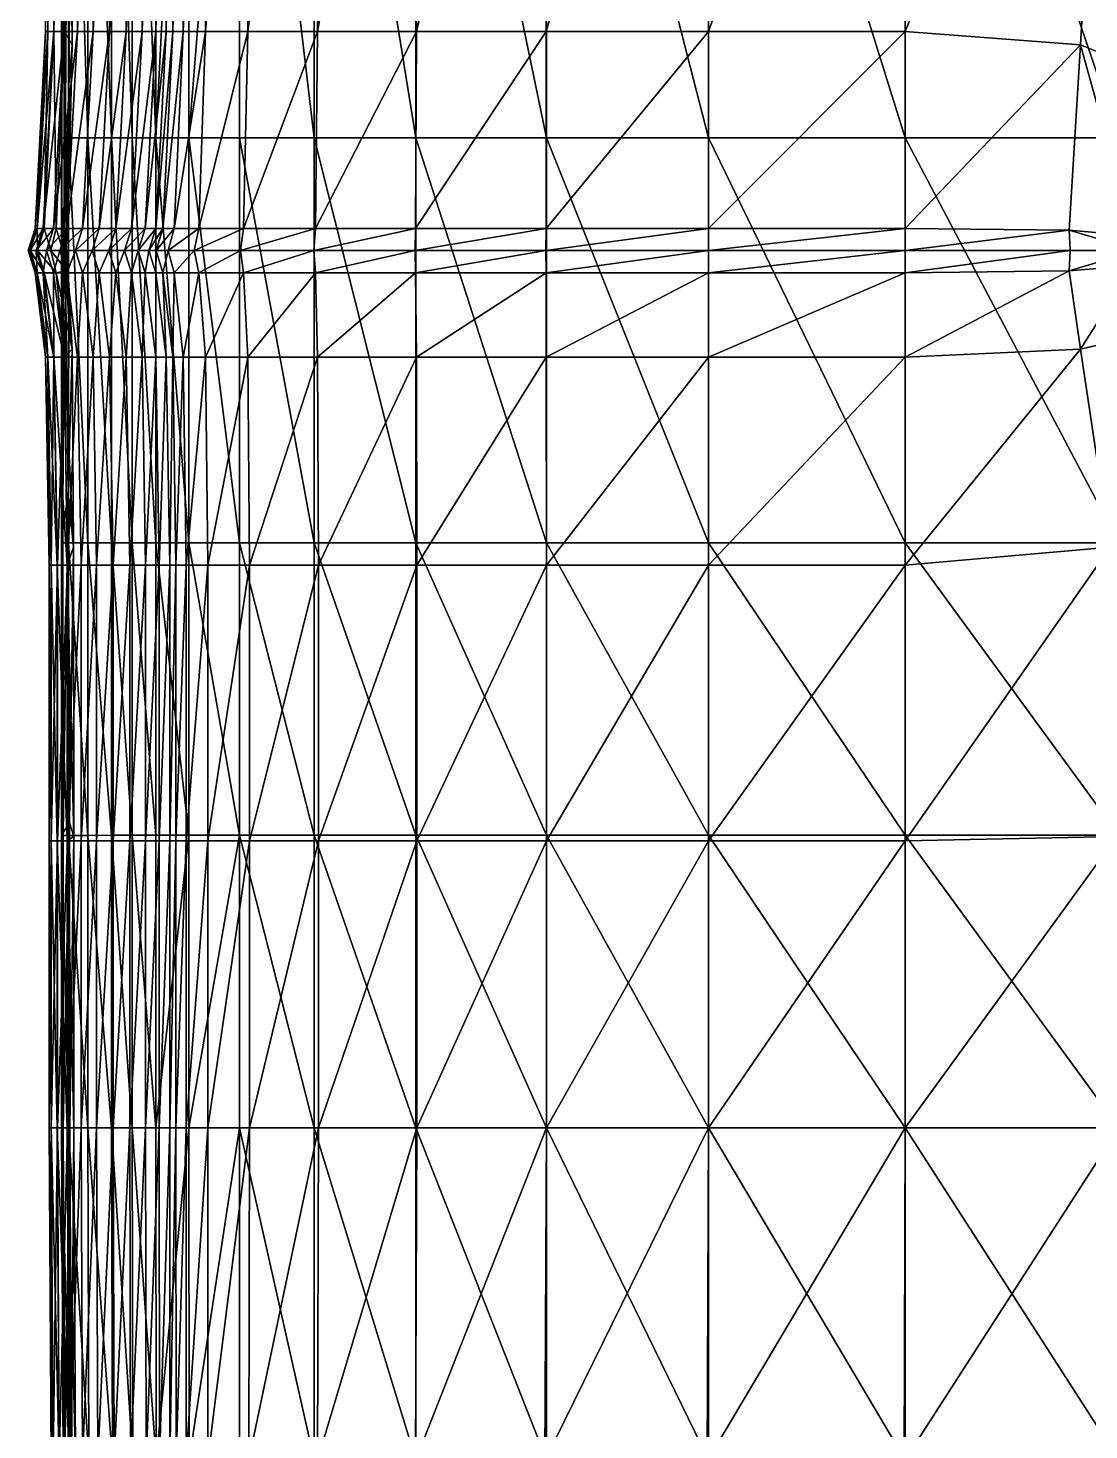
# Model space of a CAD drawing. Header units: centimetres. Extents: x -535 to 535, y -497 to 497.
# Drawn here: x -535.2 to -410.9, y -312.1 to -148 of the extents above; entities that cross this region are included whole.
import ezdxf

# ---------------------------------------------------------------- set-up
doc = ezdxf.new("R2010")
doc.units = ezdxf.units.CM
doc.layers.add('Object011', color=7, linetype='Continuous', true_color=0xe05656)

msp = doc.modelspace()

# ---------------------------------------------------------------- meshes
at = {"layer": 'Object011', "color": 31, "true_color": 0xe4b899}
mesh = msp.add_polyface(dxfattribs=at)
corners = [(-532.15, -148.38, -168.84), (-531.73, -84.42, -168.83), (-530.53, -84.42, -204.72), (-530.94, -148.38, -204.74), (-528.96, -84.42, -238.77), (-509.42, -148.38, -380.79), (-509.25, -84.42, -380.43), (-501.16, -84.42, -381.83), (-518.98, -148.38, -361.1), (-518.58, -84.42, -361.04), (-517.84, -84.42, -368.83), (-518.23, -148.38, -368.95), (-516.66, -84.42, -374.37), (-533.11, -148.38, -95.1), (-532.7, -84.42, -95.1), (-532.46, -84.42, -132.16), (-532.46, 0, -132.16), (-531.73, 0, -168.83), (-532.87, -148.38, -132.17), (-532.13, -148.38, -21.59), (-531.74, -84.42, -21.6), (-532.46, -84.42, -58.04), (-532.46, 0, -58.04), (-532.7, 0, -95.1), (-532.87, -148.38, -58.03), (-521.82, -148.38, -336.83), (-521.41, -84.42, -336.79), (-519.81, -84.42, -350.56), (-520.22, -148.38, -350.6), (-525.61, -148.38, -297.08), (-525.2, -84.42, -297.04), (-523.25, -84.42, -319.15), (-523.66, -148.38, -319.19), (-516.32, -87.02, 155.13), (-520.21, -87.02, 143.46), (-520.21, -160.83, 143.46), (-510.42, -87.02, 162.94), (-516.32, -160.83, 155.13), (-510.42, 0, 162.94), (-516.32, 0, 155.13), (-531.26, -87.02, 50.14), (-530.44, -87.02, 58.63), (-530.44, 0, 58.63), (-531.11, -91.11, 48.71), (-531.26, 0, 50.14), (-525.4, -160.83, 106.13), (-525.4, -87.02, 106.13), (-528.18, -87.02, 80.29), (-528.18, 0, 80.29), (-527.56, -148.38, -269.92), (-527.15, -84.42, -269.9), (-529.37, -148.38, -238.79), (-501.65, -87.02, 167.69), (-501.65, -160.83, 167.69), (-514.37, -148.38, -378.37), (-514.11, -84.42, -378.08), (-517.01, -148.38, -374.56), (-525.4, 0, 106.13), (-522.99, -87.02, 127.16), (-522.99, -160.83, 127.16), (-522.99, 0, 127.16), (-531.74, 0, -21.6), (-530.57, -84.42, 13.58), (-530.89, -148.38, 13.59), (-530.01, -149.94, 39.52), (-529.84, -89.16, 39.51), (-530.57, 0, 13.58), (-529.81, 0, 39.5), (-530.48, -103.38, 48.2), (-531.09, 0, 48.7)]
mesh.append_faces([[corners[k] for k in face] for face in [(0, 1, 2), (3, 2, 4), (5, 6, 7), (8, 9, 10), (11, 10, 12), (13, 14, 15), (16, 15, 14), (17, 1, 15), (18, 15, 1), (19, 20, 21), (22, 21, 20), (23, 14, 21), (24, 21, 14), (25, 26, 27), (28, 27, 9), (29, 30, 31), (32, 31, 26), (33, 34, 35), (36, 33, 37), (33, 36, 38), (34, 33, 39), (40, 41, 42), (43, 40, 44), (45, 46, 47), (48, 47, 46), (42, 41, 47), (49, 50, 30), (51, 4, 50), (38, 36, 52), (53, 52, 36), (54, 55, 6), (56, 12, 55), (57, 46, 58), (59, 58, 46), (35, 34, 58), (60, 58, 34), (61, 20, 62), (63, 62, 20), (64, 65, 62), (66, 62, 65), (67, 65, 68), (68, 43, 69)]], dxfattribs={"vtx2": -1, "color": 31})
mesh = msp.add_polyface(dxfattribs=at)
corners = [(-432.45, -84.42, -382.77), (-432.45, -148.38, -383.18), (-455.47, -148.38, -383.18), (-455.47, -84.42, -382.77), (-432.45, 0, -382.77), (-455.47, 0, -382.77), (-501.16, 0, -381.83), (-501.16, -84.42, -381.83), (-509.25, -84.42, -380.43), (-489.63, 0, -382.53), (-489.63, -84.42, -382.53), (-501.25, -148.38, -382.23), (-489.66, -148.38, -382.94), (-474.46, -87.02, 170.91), (-474.46, -160.83, 170.91), (-455.47, -160.83, 170.91), (-455.47, -87.02, 170.91), (-474.46, 0, 170.91), (-455.47, 0, 170.91), (-489.75, 0, 170.1), (-489.75, -87.02, 170.1), (-489.75, -160.83, 170.1), (-455.49, -174.03, -385.24), (-455.48, -171.43, -384.42), (-432.45, -171.43, -384.42), (-501.52, -171.43, -383.41), (-489.77, -171.43, -384.17), (-474.5, -171.43, -384.42), (-474.47, -148.38, -383.18), (-432.45, -87.02, 170.91), (-432.45, 0, 170.91), (-432.45, -160.83, 170.91), (-474.46, -84.42, -382.77), (-474.46, 0, -382.77), (-501.65, -87.02, 167.69), (-501.65, -160.83, 167.69), (-501.65, 0, 167.69)]
mesh.append_faces([[corners[k] for k in face] for face in [(0, 1, 2), (2, 3, 0), (4, 0, 3), (3, 5, 4), (6, 7, 8), (7, 6, 9), (9, 10, 7), (11, 7, 10), (10, 12, 11), (13, 14, 15), (15, 16, 13), (17, 13, 16), (16, 18, 17), (13, 17, 19), (19, 20, 13), (14, 13, 20), (20, 21, 14), (22, 23, 24), (1, 24, 23), (23, 2, 1), (25, 11, 12), (12, 26, 25), (27, 28, 2), (2, 23, 27), (28, 27, 26), (26, 12, 28), (29, 30, 18), (18, 16, 29), (31, 29, 16), (16, 15, 31), (32, 33, 5), (5, 3, 32), (28, 32, 3), (3, 2, 28), (32, 28, 12), (12, 10, 32), (33, 32, 10), (10, 9, 33), (34, 35, 21), (21, 20, 34), (36, 34, 20), (20, 19, 36)]], dxfattribs={"vtx2": -1, "color": 31})
mesh = msp.add_polyface(dxfattribs=at)
corners = [(-432.45, -84.42, -382.77), (-432.45, 0, -382.77), (-407.91, 0, -382.77), (-408.41, -89.16, -382.77), (-432.45, -148.38, -383.18), (-411.92, -149.94, -383.15), (-382.38, -87.02, 170.91), (-382.38, -160.83, 170.91), (-359.36, -160.83, 170.91), (-359.36, -87.02, 170.91), (-382.38, 0, 170.91), (-359.36, 0, 170.91), (-407.42, 0, 170.91), (-407.42, -87.02, 170.91), (-407.42, -160.83, 170.91), (-340.37, -87.02, -382.77), (-340.37, -160.83, -382.77), (-359.53, -161.49, -382.77), (-360.35, -91.11, -382.77), (-340.37, 0, -382.77), (-359.86, 0, -382.77), (-325.2, 0, -382.53), (-325.2, -87.02, -382.53), (-325.2, -160.83, -382.53), (-386.35, -103.38, -382.77), (-384.36, 0, -382.77), (-383.06, -163.47, -382.77), (-398.84, -171.39, -383.11), (-400.42, -154.63, -383.04), (-432.45, -87.02, 170.91), (-432.45, -160.83, 170.91), (-432.45, 0, 170.91), (-313.67, 0, -381.83), (-340.37, -87.02, 170.91), (-340.37, 0, 170.91), (-340.37, -160.83, 170.91), (-325.2, -160.83, 170.1), (-325.2, -87.02, 170.1), (-325.2, 0, 170.1)]
mesh.append_faces([[corners[k] for k in face] for face in [(0, 1, 2), (2, 3, 0), (4, 0, 3), (3, 5, 4), (6, 7, 8), (8, 9, 6), (10, 6, 9), (9, 11, 10), (6, 10, 12), (12, 13, 6), (7, 6, 13), (13, 14, 7), (15, 16, 17), (17, 18, 15), (19, 15, 18), (18, 20, 19), (15, 19, 21), (21, 22, 15), (16, 15, 22), (22, 23, 16), (24, 25, 20), (20, 18, 24), (26, 24, 18), (18, 17, 26), (27, 28, 24), (3, 24, 28), (28, 5, 3), (24, 3, 2), (2, 25, 24), (29, 30, 14), (14, 13, 29), (31, 29, 13), (13, 12, 31), (22, 21, 32), (33, 34, 11), (11, 9, 33), (35, 33, 9), (9, 8, 35), (33, 35, 36), (36, 37, 33), (34, 33, 37), (37, 38, 34)]], dxfattribs={"vtx2": -1, "color": 31})
mesh = msp.add_polyface(dxfattribs=at)
corners = [(-530.53, -84.42, -204.72), (-530.94, -148.38, -204.74), (-532.15, -148.38, -168.84), (-528.96, -84.42, -238.77), (-529.37, -148.38, -238.79), (-501.16, -84.42, -381.83), (-501.25, -148.38, -382.23), (-509.42, -148.38, -380.79), (-517.84, -84.42, -368.83), (-518.23, -148.38, -368.95), (-518.98, -148.38, -361.1), (-516.66, -84.42, -374.37), (-517.01, -148.38, -374.56), (-532.46, -84.42, -132.16), (-532.87, -148.38, -132.17), (-533.11, -148.38, -95.1), (-531.73, -84.42, -168.83), (-532.46, -84.42, -58.04), (-532.87, -148.38, -58.03), (-532.13, -148.38, -21.59), (-532.7, -84.42, -95.1), (-519.81, -84.42, -350.56), (-520.22, -148.38, -350.6), (-521.82, -148.38, -336.83), (-518.58, -84.42, -361.04), (-523.25, -84.42, -319.15), (-523.66, -148.38, -319.19), (-525.61, -148.38, -297.08), (-521.41, -84.42, -336.79), (-520.21, -160.83, 143.46), (-516.32, -160.83, 155.13), (-516.32, -87.02, 155.13), (-510.42, -160.83, 162.94), (-510.42, -87.02, 162.94), (-531.26, -87.02, 50.14), (-531.11, -91.11, 48.71), (-531.22, -161.49, 48.71), (-531.26, -160.83, 50.14), (-530.44, -87.02, 58.63), (-530.44, -160.83, 58.63), (-528.18, -87.02, 80.29), (-528.18, -160.83, 80.29), (-525.4, -160.83, 106.13), (-509.93, -171.43, -381.86), (-515.17, -171.43, -379.21), (-514.37, -148.38, -378.37), (-518.05, -171.43, -375.13), (-519.4, -171.43, -369.29), (-520.2, -171.43, -361.28), (-525.2, -84.42, -297.04), (-527.56, -148.38, -269.92), (-527.15, -84.42, -269.9), (-501.65, -160.83, 167.69), (-509.25, -84.42, -380.43), (-514.11, -84.42, -378.08), (-525.4, -87.02, 106.13), (-522.99, -160.83, 127.16), (-522.99, -87.02, 127.16), (-531.74, -84.42, -21.6), (-530.89, -148.38, 13.59), (-530.57, -84.42, 13.58), (-530.01, -149.94, 39.52), (-530.38, -154.63, 48.19), (-530.48, -103.38, 48.2), (-529.84, -89.16, 39.51), (-530.85, -171.39, 48.22), (-530.92, -163.47, 48.22)]
mesh.append_faces([[corners[k] for k in face] for face in [(0, 1, 2), (3, 4, 1), (5, 6, 7), (8, 9, 10), (11, 12, 9), (13, 14, 15), (16, 2, 14), (17, 18, 19), (20, 15, 18), (21, 22, 23), (24, 10, 22), (25, 26, 27), (28, 23, 26), (29, 30, 31), (30, 32, 33), (34, 35, 36), (36, 37, 34), (38, 34, 37), (37, 39, 38), (40, 41, 42), (41, 40, 38), (38, 39, 41), (43, 7, 6), (44, 45, 7), (46, 12, 45), (47, 9, 12), (48, 10, 9), (49, 27, 50), (51, 50, 4), (33, 32, 52), (53, 7, 45), (54, 45, 12), (55, 42, 56), (57, 56, 29), (58, 19, 59), (60, 59, 61), (62, 63, 64), (64, 61, 62), (63, 62, 65), (65, 66, 63), (35, 63, 66), (66, 36, 35)]], dxfattribs={"vtx2": -1, "color": 31})
mesh = msp.add_polyface(dxfattribs=at)
corners = [(-340.37, -208.26, 170.91), (-340.37, -160.83, 170.91), (-359.36, -160.83, 170.91), (-359.36, -208.26, 170.91), (-325.2, -208.26, 170.1), (-325.2, -160.83, 170.1), (-386.35, -202.45, -382.77), (-383.06, -163.47, -382.77), (-359.53, -161.49, -382.77), (-360.35, -206.81, -382.77), (-400.42, -182.87, -383.04), (-408.41, -208.76, -382.77), (-411.92, -185.58, -383.15), (-398.84, -171.39, -383.11), (-432.45, -160.83, 170.91), (-432.45, -208.26, 170.91), (-407.42, -208.26, 170.91), (-407.42, -160.83, 170.91), (-432.45, -210.86, -382.77), (-432.45, -186.49, -383.18), (-382.38, -160.83, 170.91), (-382.38, -208.26, 170.91), (-340.37, -160.83, -382.77), (-340.37, -208.26, -382.77), (-325.2, -160.83, -382.53), (-325.2, -208.26, -382.53), (-405.68, -175.76, -383.87), (-413.24, -176.41, -384.28), (-405.25, -174.03, -384.14), (-413.13, -174.03, -384.97), (-405.68, -172.3, -383.87), (-400.42, -154.63, -383.04), (-413.24, -171.65, -384.28), (-411.92, -149.94, -383.15), (-432.45, -171.43, -384.42), (-432.45, -148.38, -383.18), (-432.45, -174.03, -385.24), (-432.45, -176.63, -384.42), (-386.35, -103.38, -382.77)]
mesh.append_faces([[corners[k] for k in face] for face in [(0, 1, 2), (2, 3, 0), (1, 0, 4), (4, 5, 1), (6, 7, 8), (8, 9, 6), (10, 6, 11), (11, 12, 10), (6, 10, 13), (13, 7, 6), (14, 15, 16), (16, 17, 14), (18, 19, 12), (12, 11, 18), (20, 21, 3), (3, 2, 20), (21, 20, 17), (17, 16, 21), (22, 23, 9), (9, 8, 22), (23, 22, 24), (24, 25, 23), (26, 10, 12), (12, 27, 26), (28, 26, 27), (27, 29, 28), (26, 28, 13), (13, 10, 26), (30, 31, 13), (13, 28, 30), (32, 30, 28), (28, 29, 32), (30, 32, 33), (33, 31, 30), (34, 35, 33), (33, 32, 34), (32, 29, 36), (37, 36, 29), (29, 27, 37), (27, 12, 19), (38, 7, 13)]], dxfattribs={"vtx2": -1, "color": 31})
mesh = msp.add_polyface(dxfattribs=at)
corners = [(-528.79, -171.43, -270.01), (-527.56, -148.38, -269.92), (-525.61, -148.38, -297.08), (-526.85, -171.43, -297.18), (-530.61, -171.43, -238.85), (-529.37, -148.38, -238.79), (-532.18, -171.43, -204.79), (-530.94, -148.38, -204.74), (-533.38, -171.43, -168.88), (-532.15, -148.38, -168.84), (-510.27, -174.03, -382.58), (-509.93, -171.43, -381.86), (-501.52, -171.43, -383.41), (-501.25, -148.38, -382.23), (-509.42, -148.38, -380.79), (-515.17, -171.43, -379.21), (-515.7, -174.03, -379.78), (-518.75, -174.03, -375.52), (-518.05, -171.43, -375.13), (-514.37, -148.38, -378.37), (-517.01, -148.38, -374.56), (-519.4, -171.43, -369.29), (-520.17, -174.03, -369.51), (-521.01, -174.03, -361.4), (-520.2, -171.43, -361.28), (-518.23, -148.38, -368.95), (-531.86, -171.43, 13.63), (-530.89, -148.38, 13.59), (-532.13, -148.38, -21.59), (-533.3, -171.43, -21.56), (-530.64, -171.65, 39.56), (-530.01, -149.94, 39.52), (-534.1, -171.43, -132.18), (-532.87, -148.38, -132.17), (-534.35, -171.43, -95.1), (-533.11, -148.38, -95.1), (-534.1, -171.43, -58.02), (-532.87, -148.38, -58.03), (-521.45, -171.43, -350.73), (-520.22, -148.38, -350.6), (-518.98, -148.38, -361.1), (-523.05, -171.43, -336.96), (-521.82, -148.38, -336.83), (-524.89, -171.43, -319.31), (-523.66, -148.38, -319.19), (-530.51, -172.3, 48.21), (-530.38, -154.63, 48.19), (-530.85, -171.39, 48.22)]
mesh.append_faces([[corners[k] for k in face] for face in [(0, 1, 2), (2, 3, 0), (1, 0, 4), (4, 5, 1), (6, 7, 5), (5, 4, 6), (7, 6, 8), (8, 9, 7), (10, 11, 12), (13, 12, 11), (14, 11, 15), (16, 15, 11), (17, 18, 15), (19, 15, 18), (20, 18, 21), (22, 21, 18), (23, 24, 21), (25, 21, 24), (26, 27, 28), (28, 29, 26), (27, 26, 30), (30, 31, 27), (32, 33, 9), (9, 8, 32), (33, 32, 34), (34, 35, 33), (36, 37, 35), (35, 34, 36), (37, 36, 29), (29, 28, 37), (38, 39, 40), (40, 24, 38), (39, 38, 41), (41, 42, 39), (43, 44, 42), (42, 41, 43), (44, 43, 3), (3, 2, 44), (45, 46, 31), (31, 30, 45), (47, 46, 45)]], dxfattribs={"vtx2": -1, "color": 31})
mesh = msp.add_polyface(dxfattribs=at)
corners = [(-530.57, -210.86, 13.58), (-530.89, -186.49, 13.59), (-532.13, -186.49, -21.59), (-529.84, -208.76, 39.51), (-530.01, -185.58, 39.52), (-532.46, -210.86, -58.04), (-532.87, -186.49, -58.03), (-533.11, -186.49, -95.1), (-531.74, -210.86, -21.6), (-532.46, -210.86, -132.16), (-532.87, -186.49, -132.17), (-532.15, -186.49, -168.84), (-532.7, -210.86, -95.1), (-531.26, -208.26, 50.14), (-530.44, -208.26, 58.63), (-530.44, -160.83, 58.63), (-531.26, -160.83, 50.14), (-531.11, -206.81, 48.71), (-531.22, -161.49, 48.71), (-530.48, -202.46, 48.2), (-530.38, -182.87, 48.19), (-530.92, -163.47, 48.22), (-530.85, -171.39, 48.22), (-531.73, -210.86, -168.83), (-530.94, -186.49, -204.74), (-530.53, -210.86, -204.72), (-529.37, -186.49, -238.79), (-528.18, -208.26, 80.29), (-528.18, -160.83, 80.29), (-530.61, -176.63, -238.85), (-528.79, -176.63, -270.01), (-531.86, -176.63, 13.63), (-530.64, -176.41, 39.56), (-533.3, -176.63, -21.56), (-534.1, -176.63, -58.02), (-534.35, -176.63, -95.1), (-534.1, -176.63, -132.18), (-533.38, -176.63, -168.88), (-530.51, -175.76, 48.21), (-532.18, -176.63, -204.79)]
mesh.append_faces([[corners[k] for k in face] for face in [(0, 1, 2), (1, 0, 3), (3, 4, 1), (5, 6, 7), (8, 2, 6), (9, 10, 11), (12, 7, 10), (13, 14, 15), (15, 16, 13), (17, 13, 16), (16, 18, 17), (19, 20, 4), (4, 3, 19), (21, 19, 17), (17, 18, 21), (19, 21, 22), (22, 20, 19), (23, 11, 24), (25, 24, 26), (27, 28, 15), (15, 14, 27), (26, 29, 30), (31, 1, 4), (4, 32, 31), (1, 31, 33), (33, 2, 1), (34, 6, 2), (2, 33, 34), (6, 34, 35), (35, 7, 6), (36, 10, 7), (7, 35, 36), (10, 36, 37), (37, 11, 10), (38, 20, 22), (38, 32, 4), (4, 20, 38), (39, 24, 11), (11, 37, 39), (24, 39, 29), (29, 26, 24)]], dxfattribs={"vtx2": -1, "color": 31})
mesh = msp.add_polyface(dxfattribs=at)
corners = [(-522.99, -208.26, 127.16), (-522.99, -160.83, 127.16), (-525.4, -160.83, 106.13), (-520.21, -208.26, 143.46), (-520.21, -160.83, 143.46), (-501.65, -208.26, 167.69), (-501.65, -160.83, 167.69), (-510.42, -160.83, 162.94), (-510.42, -208.26, 162.94), (-516.32, -160.83, 155.13), (-516.32, -208.26, 155.13), (-525.4, -208.26, 106.13), (-528.18, -160.83, 80.29), (-528.79, -176.63, -270.01), (-529.62, -174.03, -270.06), (-527.67, -174.03, -297.25), (-526.85, -176.63, -297.18), (-515.7, -174.03, -379.78), (-515.17, -176.63, -379.21), (-518.05, -176.63, -375.13), (-518.75, -174.03, -375.52), (-510.27, -174.03, -382.58), (-509.93, -176.63, -381.86), (-528.79, -171.43, -270.01), (-526.85, -171.43, -297.18), (-501.52, -171.43, -383.41), (-501.7, -174.03, -384.2), (-509.93, -171.43, -381.86), (-515.17, -171.43, -379.21), (-518.05, -171.43, -375.13), (-520.17, -174.03, -369.51), (-519.4, -171.43, -369.29), (-521.01, -174.03, -361.4), (-525.71, -174.03, -319.39), (-524.89, -176.63, -319.31), (-523.87, -174.03, -337.05), (-523.05, -176.63, -336.96), (-522.27, -174.03, -350.82), (-521.45, -176.63, -350.73), (-520.2, -176.63, -361.28), (-521.45, -171.43, -350.73), (-520.2, -171.43, -361.28), (-523.05, -171.43, -336.96), (-524.89, -171.43, -319.31), (-501.52, -176.63, -383.41), (-519.4, -176.63, -369.29), (-518.23, -186.49, -368.95)]
mesh.append_faces([[corners[k] for k in face] for face in [(0, 1, 2), (3, 4, 1), (5, 6, 7), (8, 7, 9), (10, 9, 4), (11, 2, 12), (13, 14, 15), (15, 16, 13), (17, 18, 19), (19, 20, 17), (18, 17, 21), (21, 22, 18), (14, 23, 24), (24, 15, 14), (25, 26, 21), (27, 21, 17), (28, 17, 20), (29, 20, 30), (31, 30, 32), (33, 34, 16), (16, 15, 33), (34, 33, 35), (35, 36, 34), (37, 38, 36), (36, 35, 37), (38, 37, 32), (32, 39, 38), (37, 40, 41), (41, 32, 37), (40, 37, 35), (35, 42, 40), (33, 43, 42), (42, 35, 33), (43, 33, 15), (15, 24, 43), (26, 44, 22), (22, 21, 26), (30, 45, 39), (39, 32, 30), (45, 30, 20), (20, 19, 45), (46, 45, 19)]], dxfattribs={"vtx2": -1, "color": 31})
mesh = msp.add_polyface(dxfattribs=at)
corners = [(-525.4, -160.83, 106.13), (-525.4, -208.26, 106.13), (-522.99, -208.26, 127.16), (-522.99, -160.83, 127.16), (-520.21, -208.26, 143.46), (-527.15, -210.86, -269.9), (-527.56, -186.49, -269.92), (-525.61, -186.49, -297.08), (-528.96, -210.86, -238.77), (-529.37, -186.49, -238.79), (-510.42, -160.83, 162.94), (-510.42, -208.26, 162.94), (-501.65, -208.26, 167.69), (-514.11, -210.86, -378.08), (-514.37, -186.49, -378.37), (-509.42, -186.49, -380.79), (-516.66, -210.86, -374.37), (-517.01, -186.49, -374.56), (-523.25, -210.86, -319.15), (-523.66, -186.49, -319.19), (-521.82, -186.49, -336.83), (-525.2, -210.86, -297.04), (-519.81, -210.86, -350.56), (-520.22, -186.49, -350.6), (-518.98, -186.49, -361.1), (-518.58, -210.86, -361.04), (-521.41, -210.86, -336.79), (-509.25, -210.86, -380.43), (-501.25, -186.49, -382.23), (-518.23, -186.49, -368.95), (-517.84, -210.86, -368.83), (-516.32, -160.83, 155.13), (-516.32, -208.26, 155.13), (-520.21, -160.83, 143.46), (-528.18, -160.83, 80.29), (-528.18, -208.26, 80.29), (-528.79, -176.63, -270.01), (-526.85, -176.63, -297.18), (-515.17, -176.63, -379.21), (-518.05, -176.63, -375.13), (-509.93, -176.63, -381.86), (-524.89, -176.63, -319.31), (-523.05, -176.63, -336.96), (-521.45, -176.63, -350.73), (-520.2, -176.63, -361.28), (-501.52, -176.63, -383.41), (-519.4, -176.63, -369.29)]
mesh.append_faces([[corners[k] for k in face] for face in [(0, 1, 2), (3, 2, 4), (5, 6, 7), (8, 9, 6), (10, 11, 12), (13, 14, 15), (14, 13, 16), (16, 17, 14), (18, 19, 20), (21, 7, 19), (22, 23, 24), (24, 25, 22), (26, 20, 23), (27, 15, 28), (29, 30, 25), (25, 24, 29), (30, 29, 17), (17, 16, 30), (31, 32, 11), (33, 4, 32), (34, 35, 1), (36, 6, 9), (6, 36, 37), (37, 7, 6), (38, 14, 17), (17, 39, 38), (14, 38, 40), (40, 15, 14), (41, 19, 7), (7, 37, 41), (19, 41, 42), (42, 20, 19), (43, 23, 20), (20, 42, 43), (23, 43, 44), (44, 24, 23), (45, 28, 15), (15, 40, 45), (46, 29, 24), (24, 44, 46), (39, 17, 29)]], dxfattribs={"vtx2": -1, "color": 31})
mesh = msp.add_polyface(dxfattribs=at)
corners = [(-474.46, -210.86, -382.77), (-474.47, -186.49, -383.18), (-455.47, -186.49, -383.18), (-455.47, -210.86, -382.77), (-489.63, -210.86, -382.53), (-489.66, -186.49, -382.94), (-432.45, -208.26, 170.91), (-432.45, -160.83, 170.91), (-455.47, -160.83, 170.91), (-455.47, -208.26, 170.91), (-501.65, -160.83, 167.69), (-501.65, -208.26, 167.69), (-489.75, -208.26, 170.1), (-489.75, -160.83, 170.1), (-501.25, -186.49, -382.23), (-501.16, -210.86, -381.83), (-509.25, -210.86, -380.43), (-432.45, -186.49, -383.18), (-432.45, -210.86, -382.77), (-474.46, -160.83, 170.91), (-474.46, -208.26, 170.91), (-474.5, -176.63, -384.42), (-489.77, -176.63, -384.17), (-474.52, -174.03, -385.24), (-489.84, -174.03, -384.98), (-455.49, -174.03, -385.24), (-455.48, -176.63, -384.42), (-432.45, -174.03, -385.24), (-432.45, -171.43, -384.42), (-413.24, -171.65, -384.28), (-501.7, -174.03, -384.2), (-501.52, -171.43, -383.41), (-489.77, -171.43, -384.17), (-474.5, -171.43, -384.42), (-455.48, -171.43, -384.42), (-501.52, -176.63, -383.41), (-432.45, -176.63, -384.42), (-413.24, -176.41, -384.28)]
mesh.append_faces([[corners[k] for k in face] for face in [(0, 1, 2), (2, 3, 0), (4, 5, 1), (6, 7, 8), (8, 9, 6), (10, 11, 12), (12, 13, 10), (14, 15, 16), (15, 14, 5), (5, 4, 15), (17, 18, 3), (3, 2, 17), (19, 20, 9), (9, 8, 19), (20, 19, 13), (13, 12, 20), (21, 1, 5), (5, 22, 21), (23, 21, 22), (22, 24, 23), (21, 23, 25), (25, 26, 21), (1, 21, 26), (26, 2, 1), (27, 28, 29), (28, 27, 25), (30, 31, 32), (32, 24, 30), (23, 33, 34), (34, 25, 23), (33, 23, 24), (24, 32, 33), (35, 30, 24), (24, 22, 35), (14, 35, 22), (22, 5, 14), (36, 17, 2), (2, 26, 36), (27, 36, 26), (26, 25, 27), (17, 36, 37)]], dxfattribs={"vtx2": -1, "color": 31})
mesh = msp.add_polyface(dxfattribs=at)
corners = [(-529.62, -174.03, -270.06), (-528.79, -176.63, -270.01), (-530.61, -176.63, -238.85), (-531.43, -174.03, -238.9), (-532.5, -174.03, 13.66), (-531.86, -176.63, 13.63), (-530.64, -176.41, 39.56), (-531.11, -174.03, 39.59), (-534.08, -174.03, -21.54), (-533.3, -176.63, -21.56), (-528.79, -171.43, -270.01), (-530.61, -171.43, -238.85), (-533, -174.03, -204.82), (-532.18, -171.43, -204.79), (-534.21, -174.03, -168.9), (-533.38, -171.43, -168.88), (-531.86, -171.43, 13.63), (-533.3, -171.43, -21.56), (-530.64, -171.65, 39.56), (-534.93, -174.03, -58), (-534.1, -176.63, -58.02), (-535.17, -174.03, -95.1), (-534.35, -176.63, -95.1), (-534.93, -174.03, -132.19), (-534.1, -176.63, -132.18), (-533.38, -176.63, -168.88), (-534.1, -171.43, -132.18), (-534.35, -171.43, -95.1), (-534.1, -171.43, -58.02), (-530.85, -174.03, 48.23), (-530.51, -172.3, 48.21), (-530.85, -171.39, 48.22), (-530.51, -175.76, 48.21), (-532.18, -176.63, -204.79)]
mesh.append_faces([[corners[k] for k in face] for face in [(0, 1, 2), (2, 3, 0), (4, 5, 6), (6, 7, 4), (5, 4, 8), (8, 9, 5), (10, 0, 3), (3, 11, 10), (12, 13, 11), (11, 3, 12), (13, 12, 14), (14, 15, 13), (4, 16, 17), (17, 8, 4), (16, 4, 7), (7, 18, 16), (19, 20, 9), (9, 8, 19), (20, 19, 21), (21, 22, 20), (23, 24, 22), (22, 21, 23), (24, 23, 14), (14, 25, 24), (23, 26, 15), (15, 14, 23), (26, 23, 21), (21, 27, 26), (19, 28, 27), (27, 21, 19), (28, 19, 8), (8, 17, 28), (29, 30, 18), (18, 7, 29), (30, 29, 31), (31, 29, 32), (6, 32, 29), (29, 7, 6), (12, 33, 25), (25, 14, 12), (33, 12, 3), (3, 2, 33)]], dxfattribs={"vtx2": -1, "color": 31})
mesh = msp.add_polyface(dxfattribs=at)
corners = [(-522.99, -242.49, 127.16), (-522.99, -208.26, 127.16), (-525.4, -208.26, 106.13), (-525.4, -242.49, 106.13), (-525.61, -186.49, -297.08), (-525.2, -210.86, -297.04), (-527.15, -210.86, -269.9), (-527.15, -243.14, -269.9), (-525.2, -243.14, -297.04), (-528.96, -243.14, -238.77), (-528.96, -210.86, -238.77), (-527.56, -186.49, -269.92), (-532.13, -186.49, -21.59), (-531.74, -210.86, -21.6), (-530.57, -210.86, 13.58), (-530.57, -243.14, 13.58), (-529.8, -242.62, 39.5), (-529.84, -208.76, 39.51), (-533.11, -186.49, -95.1), (-532.7, -210.86, -95.1), (-532.46, -210.86, -58.04), (-532.46, -243.14, -58.04), (-531.74, -243.14, -21.6), (-532.87, -186.49, -58.03), (-532.15, -186.49, -168.84), (-531.73, -210.86, -168.83), (-532.46, -210.86, -132.16), (-532.46, -243.14, -132.16), (-532.7, -243.14, -95.1), (-532.87, -186.49, -132.17), (-523.25, -243.14, -319.15), (-523.25, -210.86, -319.15), (-521.41, -210.86, -336.79), (-523.66, -186.49, -319.19), (-531.26, -208.26, 50.14), (-531.11, -206.81, 48.71), (-531.07, -242.14, 48.7), (-531.26, -242.5, 50.14), (-530.44, -208.26, 58.63), (-530.44, -242.5, 58.63), (-530.31, -241.04, 48.19), (-530.48, -202.46, 48.2), (-530.53, -210.86, -204.72), (-530.53, -243.14, -204.72), (-531.73, -243.14, -168.83), (-530.94, -186.49, -204.74), (-529.37, -186.49, -238.79), (-528.18, -208.26, 80.29), (-528.18, -242.5, 80.29)]
mesh.append_faces([[corners[k] for k in face] for face in [(0, 1, 2), (2, 3, 0), (4, 5, 6), (7, 6, 5), (5, 8, 7), (6, 7, 9), (9, 10, 6), (11, 6, 10), (12, 13, 14), (15, 14, 13), (14, 15, 16), (16, 17, 14), (18, 19, 20), (21, 20, 19), (22, 13, 20), (23, 20, 13), (24, 25, 26), (27, 26, 25), (28, 19, 26), (29, 26, 19), (30, 31, 32), (31, 30, 8), (8, 5, 31), (33, 31, 5), (34, 35, 36), (36, 37, 34), (38, 34, 37), (37, 39, 38), (40, 41, 17), (17, 16, 40), (41, 40, 36), (36, 35, 41), (42, 43, 44), (44, 25, 42), (45, 42, 25), (46, 10, 42), (43, 42, 10), (10, 9, 43), (47, 48, 3), (3, 2, 47), (48, 47, 38), (38, 39, 48)]], dxfattribs={"vtx2": -1, "color": 31})
mesh = msp.add_polyface(dxfattribs=at)
corners = [(-522.99, -208.26, 127.16), (-522.99, -242.49, 127.16), (-520.21, -242.49, 143.46), (-520.21, -208.26, 143.46), (-509.42, -186.49, -380.79), (-509.25, -210.86, -380.43), (-514.11, -210.86, -378.08), (-514.11, -243.14, -378.08), (-509.25, -243.14, -380.43), (-516.66, -243.14, -374.37), (-516.66, -210.86, -374.37), (-517.84, -243.14, -368.83), (-517.84, -276.72, -368.83), (-518.58, -276.72, -361.04), (-518.58, -243.14, -361.04), (-516.66, -276.72, -374.37), (-521.82, -186.49, -336.83), (-521.41, -210.86, -336.79), (-523.25, -210.86, -319.15), (-521.41, -243.14, -336.79), (-523.25, -243.14, -319.15), (-519.81, -243.14, -350.56), (-519.81, -210.86, -350.56), (-518.58, -210.86, -361.04), (-520.22, -186.49, -350.6), (-516.32, -276.72, 155.13), (-510.42, -276.72, 162.94), (-510.42, -242.49, 162.94), (-516.32, -242.49, 155.13), (-520.21, -276.72, 143.46), (-522.99, -276.72, 127.16), (-514.11, -276.72, -378.08), (-517.84, -210.86, -368.83), (-523.25, -276.72, -319.15), (-521.41, -276.72, -336.79), (-519.81, -276.72, -350.56), (-516.32, -208.26, 155.13), (-510.42, -208.26, 162.94)]
mesh.append_faces([[corners[k] for k in face] for face in [(0, 1, 2), (2, 3, 0), (4, 5, 6), (7, 6, 5), (5, 8, 7), (6, 7, 9), (9, 10, 6), (11, 12, 13), (13, 14, 11), (12, 11, 9), (9, 15, 12), (16, 17, 18), (17, 19, 20), (21, 22, 23), (23, 14, 21), (22, 21, 19), (19, 17, 22), (24, 22, 17), (25, 26, 27), (27, 28, 25), (29, 25, 28), (28, 2, 29), (1, 30, 29), (29, 2, 1), (31, 7, 8), (7, 31, 15), (15, 9, 7), (32, 11, 14), (14, 23, 32), (11, 32, 10), (10, 9, 11), (33, 20, 19), (19, 34, 33), (35, 21, 14), (14, 13, 35), (21, 35, 34), (34, 19, 21), (36, 28, 27), (27, 37, 36), (28, 36, 3), (3, 2, 28)]], dxfattribs={"vtx2": -1, "color": 31})
mesh = msp.add_polyface(dxfattribs=at)
corners = [(-501.16, -243.14, -381.83), (-501.16, -276.72, -381.83), (-509.25, -276.72, -380.43), (-509.25, -243.14, -380.43), (-489.63, -243.14, -382.53), (-489.63, -276.72, -382.53), (-474.46, -243.14, -382.77), (-474.46, -210.86, -382.77), (-455.47, -210.86, -382.77), (-455.47, -243.14, -382.77), (-489.63, -210.86, -382.53), (-474.47, -186.49, -383.18), (-432.45, -243.14, -382.77), (-432.45, -276.72, -382.77), (-455.47, -276.72, -382.77), (-432.45, -242.49, 170.91), (-432.45, -208.26, 170.91), (-455.47, -208.26, 170.91), (-455.47, -242.49, 170.91), (-501.65, -242.49, 167.69), (-501.65, -208.26, 167.69), (-510.42, -208.26, 162.94), (-510.42, -242.49, 162.94), (-489.75, -242.49, 170.1), (-489.75, -208.26, 170.1), (-474.46, -242.49, 170.91), (-474.46, -276.72, 170.91), (-455.47, -276.72, 170.91), (-489.75, -276.72, 170.1), (-501.16, -210.86, -381.83), (-509.25, -210.86, -380.43), (-474.46, -276.72, -382.77), (-432.45, -210.86, -382.77), (-432.45, -276.72, 170.91), (-501.65, -276.72, 167.69), (-510.42, -276.72, 162.94), (-474.46, -208.26, 170.91), (-514.11, -276.72, -378.08)]
mesh.append_faces([[corners[k] for k in face] for face in [(0, 1, 2), (2, 3, 0), (1, 0, 4), (4, 5, 1), (6, 7, 8), (8, 9, 6), (7, 6, 4), (4, 10, 7), (11, 7, 10), (12, 13, 14), (14, 9, 12), (15, 16, 17), (17, 18, 15), (19, 20, 21), (21, 22, 19), (20, 19, 23), (23, 24, 20), (25, 26, 27), (27, 18, 25), (26, 25, 23), (23, 28, 26), (29, 0, 3), (3, 30, 29), (0, 29, 10), (10, 4, 0), (31, 6, 9), (9, 14, 31), (6, 31, 5), (5, 4, 6), (32, 12, 9), (9, 8, 32), (33, 15, 18), (18, 27, 33), (34, 19, 22), (22, 35, 34), (19, 34, 28), (28, 23, 19), (36, 25, 18), (18, 17, 36), (25, 36, 24), (24, 23, 25), (3, 2, 37)]], dxfattribs={"vtx2": -1, "color": 31})
mesh = msp.add_polyface(dxfattribs=at)
corners = [(-340.37, -242.49, 170.91), (-340.37, -208.26, 170.91), (-359.36, -208.26, 170.91), (-359.36, -242.49, 170.91), (-325.2, -242.49, 170.1), (-325.2, -208.26, 170.1), (-383.37, -241.04, -382.77), (-386.35, -202.45, -382.77), (-360.35, -206.81, -382.77), (-359.61, -242.13, -382.77), (-407.66, -242.62, -382.77), (-408.41, -208.76, -382.77), (-432.45, -276.72, -382.77), (-432.45, -243.14, -382.77), (-407.42, -276.72, -382.77), (-432.45, -208.26, 170.91), (-432.45, -242.49, 170.91), (-407.42, -242.49, 170.91), (-407.42, -208.26, 170.91), (-382.38, -242.49, 170.91), (-382.38, -276.72, 170.91), (-359.36, -276.72, 170.91), (-407.42, -276.72, 170.91), (-325.2, -242.49, -382.53), (-325.2, -208.26, -382.53), (-313.67, -208.26, -381.83), (-340.37, -242.49, -382.77), (-340.37, -276.72, -382.77), (-359.36, -276.72, -382.77), (-325.2, -276.72, -382.53), (-340.37, -276.72, 170.91), (-325.2, -276.72, 170.1), (-382.38, -276.72, -382.77), (-432.45, -210.86, -382.77), (-432.45, -276.72, 170.91), (-382.38, -208.26, 170.91), (-340.37, -208.26, -382.77)]
mesh.append_faces([[corners[k] for k in face] for face in [(0, 1, 2), (2, 3, 0), (1, 0, 4), (4, 5, 1), (6, 7, 8), (8, 9, 6), (7, 6, 10), (10, 11, 7), (12, 13, 10), (10, 14, 12), (15, 16, 17), (17, 18, 15), (19, 20, 21), (21, 3, 19), (20, 19, 17), (17, 22, 20), (23, 24, 25), (26, 27, 28), (28, 9, 26), (27, 26, 23), (23, 29, 27), (30, 0, 3), (3, 21, 30), (0, 30, 31), (31, 4, 0), (32, 6, 9), (9, 28, 32), (6, 32, 14), (14, 10, 6), (13, 33, 11), (11, 10, 13), (16, 34, 22), (22, 17, 16), (35, 19, 3), (3, 2, 35), (19, 35, 18), (18, 17, 19), (36, 26, 9), (9, 8, 36), (26, 36, 24), (24, 23, 26)]], dxfattribs={"vtx2": -1, "color": 31})
mesh = msp.add_polyface(dxfattribs=at)
corners = [(-530.53, -243.14, -204.72), (-530.53, -276.72, -204.72), (-531.73, -276.72, -168.83), (-531.73, -243.14, -168.83), (-528.96, -243.14, -238.77), (-528.96, -276.72, -238.77), (-531.74, -210.86, -21.6), (-531.74, -243.14, -21.6), (-530.57, -243.14, 13.58), (-532.7, -210.86, -95.1), (-532.7, -243.14, -95.1), (-532.46, -243.14, -58.04), (-532.46, -210.86, -58.04), (-531.73, -210.86, -168.83), (-532.46, -243.14, -132.16), (-532.46, -210.86, -132.16), (-528.18, -242.5, 80.29), (-528.18, -276.73, 80.29), (-525.4, -276.72, 106.13), (-525.4, -242.49, 106.13), (-530.44, -242.5, 58.63), (-530.44, -276.73, 58.63), (-522.99, -276.72, 127.16), (-522.99, -242.49, 127.16), (-527.15, -276.72, -269.9), (-527.15, -243.14, -269.9), (-525.2, -243.14, -297.04), (-525.2, -276.72, -297.04), (-530.57, -276.72, 13.58), (-531.74, -276.72, -21.6), (-529.79, -276.72, 39.5), (-529.8, -242.62, 39.5), (-532.46, -276.72, -58.04), (-532.7, -276.72, -95.1), (-532.46, -276.72, -132.16), (-523.25, -243.14, -319.15), (-523.25, -276.72, -319.15), (-531.26, -276.73, 50.14), (-531.26, -242.5, 50.14), (-531.07, -242.14, 48.7), (-531.06, -276.73, 48.7), (-530.26, -276.73, 48.19), (-530.31, -241.04, 48.19)]
mesh.append_faces([[corners[k] for k in face] for face in [(0, 1, 2), (2, 3, 0), (1, 0, 4), (4, 5, 1), (6, 7, 8), (9, 10, 11), (12, 11, 7), (13, 3, 14), (15, 14, 10), (16, 17, 18), (18, 19, 16), (17, 16, 20), (20, 21, 17), (22, 23, 19), (19, 18, 22), (24, 25, 26), (26, 27, 24), (25, 24, 5), (5, 4, 25), (28, 8, 7), (7, 29, 28), (8, 28, 30), (30, 31, 8), (32, 11, 10), (10, 33, 32), (11, 32, 29), (29, 7, 11), (34, 14, 3), (3, 2, 34), (14, 34, 33), (33, 10, 14), (35, 36, 27), (27, 26, 35), (37, 38, 39), (39, 40, 37), (38, 37, 21), (21, 20, 38), (41, 42, 31), (31, 30, 41), (42, 41, 40), (40, 39, 42)]], dxfattribs={"vtx2": -1, "color": 31})
mesh = msp.add_polyface(dxfattribs=at)
corners = [(-526.53, -363.75, -269.9), (-526.99, -315.6, -269.9), (-525.08, -315.6, -297.04), (-529.7, -363.75, -204.72), (-530.32, -315.6, -204.72), (-528.78, -315.6, -238.77), (-530.53, -276.72, -204.72), (-531.51, -315.6, -168.83), (-531.73, -276.72, -168.83), (-528.96, -276.72, -238.77), (-532.22, -315.6, -132.16), (-530.83, -363.75, -168.83), (-523.16, -315.6, -319.15), (-522.88, -363.75, -319.15), (-528.18, -276.73, 80.29), (-528.03, -315.61, 80.29), (-525.28, -315.6, 106.13), (-525.4, -276.72, 106.13), (-530.44, -276.73, 58.63), (-530.26, -315.62, 58.62), (-522.9, -315.6, 127.16), (-522.99, -276.72, 127.16), (-520.15, -315.6, 143.46), (-527.15, -276.72, -269.9), (-525.2, -276.72, -297.04), (-530.36, -315.6, 13.58), (-530.57, -276.72, 13.58), (-531.74, -276.72, -21.6), (-531.52, -315.6, -21.6), (-529.6, -315.6, 39.5), (-529.79, -276.72, 39.5), (-532.22, -315.6, -58.04), (-532.46, -276.72, -58.04), (-532.7, -276.72, -95.1), (-532.46, -315.6, -95.1), (-532.46, -276.72, -132.16), (-523.25, -276.72, -319.15), (-521.41, -276.72, -336.79), (-531.07, -315.62, 50.14), (-531.26, -276.73, 50.14), (-531.06, -276.73, 48.7), (-530.87, -315.62, 48.7), (-530.07, -315.61, 48.18), (-530.26, -276.73, 48.19)]
mesh.append_faces([[corners[k] for k in face] for face in [(0, 1, 2), (3, 4, 5), (6, 4, 7), (7, 8, 6), (4, 6, 9), (9, 5, 4), (10, 7, 11), (2, 12, 13), (14, 15, 16), (16, 17, 14), (15, 14, 18), (18, 19, 15), (20, 21, 17), (17, 16, 20), (21, 20, 22), (1, 23, 24), (24, 2, 1), (23, 1, 5), (5, 9, 23), (25, 26, 27), (27, 28, 25), (26, 25, 29), (29, 30, 26), (31, 32, 33), (33, 34, 31), (32, 31, 28), (28, 27, 32), (10, 35, 8), (8, 7, 10), (35, 10, 34), (34, 33, 35), (12, 36, 37), (36, 12, 2), (2, 24, 36), (38, 39, 40), (40, 41, 38), (39, 38, 19), (19, 18, 39), (42, 43, 30), (30, 29, 42), (43, 42, 41), (41, 40, 43)]], dxfattribs={"vtx2": -1, "color": 31})
mesh = msp.add_polyface(dxfattribs=at)
corners = [(-501.16, -276.72, -381.83), (-501.26, -315.65, -381.83), (-509.3, -315.62, -380.43), (-509.25, -276.72, -380.43), (-489.63, -276.72, -382.53), (-489.78, -315.69, -382.53), (-432.45, -276.72, -382.77), (-432.55, -315.77, -382.77), (-455.64, -315.75, -382.77), (-455.47, -276.72, -382.77), (-474.46, -276.72, 170.91), (-474.46, -315.6, 170.91), (-455.47, -315.6, 170.91), (-455.47, -276.72, 170.91), (-489.75, -276.72, 170.1), (-489.75, -315.6, 170.1), (-518.5, -363.75, -361.04), (-518.56, -315.6, -361.04), (-517.83, -315.6, -368.83), (-517.84, -276.72, -368.83), (-518.58, -276.72, -361.04), (-516.66, -276.72, -374.37), (-516.66, -315.6, -374.37), (-521.34, -315.6, -336.79), (-519.77, -315.6, -350.56), (-519.66, -363.75, -350.56), (-523.16, -315.6, -319.15), (-521.15, -363.75, -336.79), (-516.32, -276.72, 155.13), (-520.21, -276.72, 143.46), (-520.15, -315.6, 143.46), (-516.28, -315.6, 155.13), (-510.42, -276.72, 162.94), (-510.4, -315.6, 162.94), (-474.64, -315.72, -382.77), (-474.46, -276.72, -382.77), (-522.99, -276.72, 127.16), (-432.45, -315.6, 170.91), (-432.45, -276.72, 170.91), (-501.64, -315.6, 167.69), (-501.65, -276.72, 167.69), (-514.13, -315.61, -378.08), (-514.11, -276.72, -378.08), (-521.41, -276.72, -336.79), (-519.81, -276.72, -350.56)]
mesh.append_faces([[corners[k] for k in face] for face in [(0, 1, 2), (2, 3, 0), (1, 0, 4), (4, 5, 1), (6, 7, 8), (8, 9, 6), (10, 11, 12), (12, 13, 10), (11, 10, 14), (14, 15, 11), (16, 17, 18), (19, 18, 17), (17, 20, 19), (18, 19, 21), (21, 22, 18), (23, 24, 25), (24, 17, 16), (26, 23, 27), (28, 29, 30), (30, 31, 28), (32, 28, 31), (31, 33, 32), (34, 35, 9), (9, 8, 34), (35, 34, 5), (5, 4, 35), (30, 29, 36), (37, 38, 13), (13, 12, 37), (39, 40, 32), (32, 33, 39), (40, 39, 15), (15, 14, 40), (41, 42, 3), (3, 2, 41), (42, 41, 22), (22, 21, 42), (43, 23, 26), (24, 44, 20), (20, 17, 24), (44, 24, 23), (23, 43, 44)]], dxfattribs={"vtx2": -1, "color": 31})
mesh = msp.add_polyface(dxfattribs=at)
corners = [(-340.37, -363.75, 170.91), (-340.37, -315.6, 170.91), (-359.36, -315.6, 170.91), (-359.36, -363.75, 170.91), (-340.37, -409.94, 170.91), (-325.2, -363.75, 170.1), (-381.98, -364.44, -382.77), (-382.28, -315.77, -382.77), (-359.19, -315.75, -382.77), (-358.68, -364.37, -382.77), (-407.42, -364.46, -382.77), (-407.42, -315.77, -382.77), (-432.85, -364.44, -382.77), (-432.55, -315.77, -382.77), (-432.45, -276.72, -382.77), (-407.42, -276.72, -382.77), (-432.45, -363.75, 170.91), (-432.45, -315.6, 170.91), (-455.47, -315.6, 170.91), (-432.45, -409.94, 170.91), (-455.47, -363.75, 170.91), (-407.42, -409.94, 170.91), (-407.42, -363.75, 170.91), (-407.42, -315.6, 170.91), (-359.36, -409.94, 170.91), (-382.38, -363.75, 170.91), (-382.38, -315.6, 170.91), (-382.38, -409.94, 170.91), (-382.38, -276.72, 170.91), (-359.36, -276.72, 170.91), (-407.42, -276.72, 170.91), (-340.19, -315.72, -382.77), (-339.65, -364.26, -382.77), (-340.37, -276.72, -382.77), (-359.36, -276.72, -382.77), (-325.2, -276.72, -382.53), (-340.37, -276.72, 170.91), (-325.2, -315.6, 170.1), (-382.38, -276.72, -382.77), (-432.45, -276.72, 170.91)]
mesh.append_faces([[corners[k] for k in face] for face in [(0, 1, 2), (2, 3, 0), (4, 0, 3), (1, 0, 5), (6, 7, 8), (8, 9, 6), (7, 6, 10), (10, 11, 7), (12, 13, 11), (11, 10, 12), (13, 14, 15), (15, 11, 13), (16, 17, 18), (19, 16, 20), (21, 22, 16), (17, 16, 22), (22, 23, 17), (24, 3, 25), (26, 25, 3), (3, 2, 26), (25, 26, 23), (23, 22, 25), (27, 25, 22), (28, 26, 2), (2, 29, 28), (26, 28, 30), (30, 23, 26), (31, 32, 9), (9, 8, 31), (33, 31, 8), (8, 34, 33), (31, 33, 35), (1, 36, 29), (29, 2, 1), (36, 1, 37), (7, 38, 34), (34, 8, 7), (38, 7, 11), (11, 15, 38), (39, 17, 23), (23, 30, 39)]], dxfattribs={"vtx2": -1, "color": 31})

doc.saveas('drawing.dxf')
